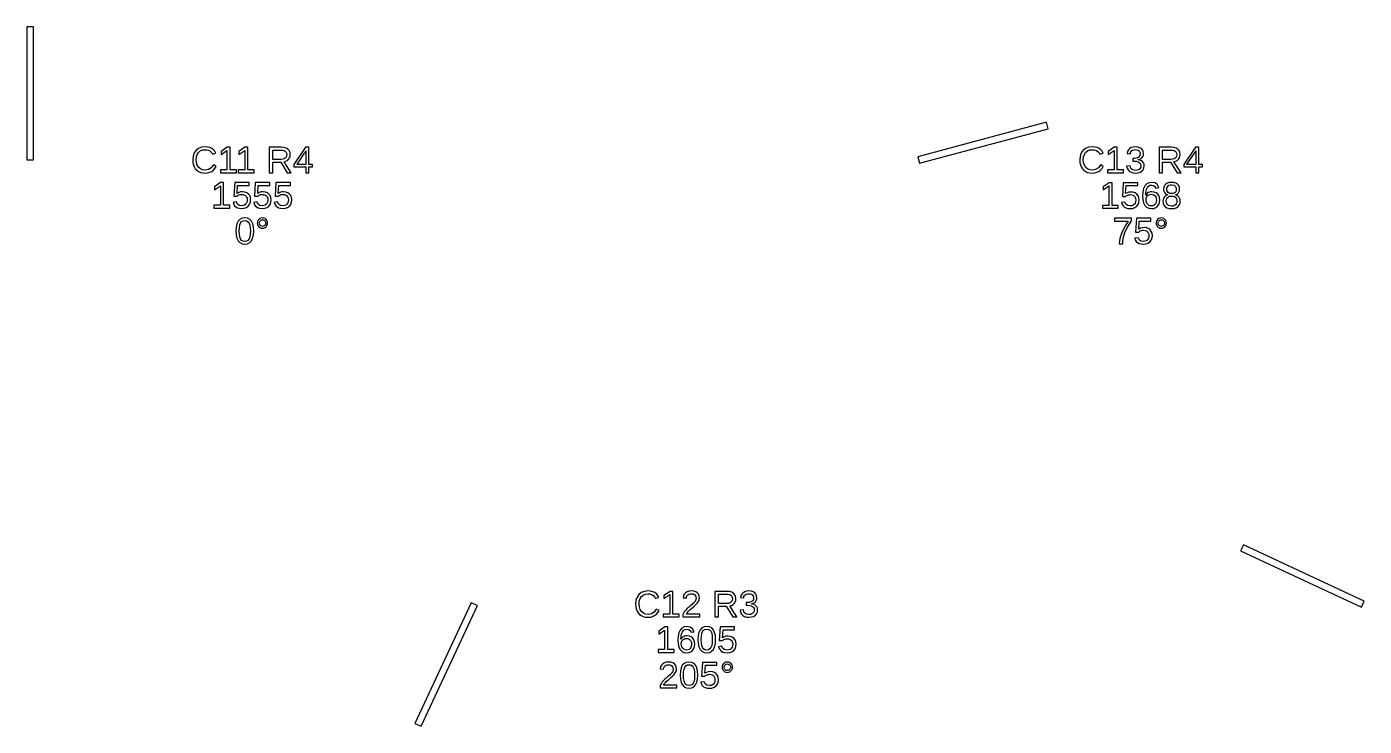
# Model space of a CAD drawing. Extents: x 195 to 2890, y 70 to 1529.
# Drawn here: x 1223.2 to 1524.3, y 272.5 to 430 of the extents above; entities that cross this region are included whole.
import ezdxf

# ---------------------------------------------------------------- set-up
doc = ezdxf.new("R2010")
doc.units = 0
doc.layers.get('0').update_dxf_attribs({"linetype": 'CONTINUOUS'})

msp = doc.modelspace()

# ---------------------------------------------------------------- linework, layer by layer
for points in [[(1224.75, 430), (1223.25, 430), (1223.25, 400), (1224.75, 400)], [(1453.17, 407.04), (1452.78, 408.489), (1423.81, 400.724), (1424.19, 399.276)], [(1263.94, 397.093), (1264.44, 397.222), (1264.89, 397.437), (1265.28, 397.734), (1265.61, 398.109), (1265.88, 398.564), (1265.25, 398.881), (1264.78, 398.219), (1264.17, 397.821), (1263.44, 397.689), (1262.85, 397.76), (1262.36, 397.974), (1261.95, 398.33), (1261.64, 398.803), (1261.46, 399.368), (1261.39, 400.024), (1261.45, 400.685), (1261.63, 401.244), (1261.92, 401.703), (1262.32, 402.043), (1262.82, 402.247), (1263.4, 402.315), (1263.79, 402.286), (1264.14, 402.198), (1264.45, 402.051), (1264.72, 401.848), (1264.93, 401.593), (1265.09, 401.286), (1265.83, 401.53), (1265.6, 401.961), (1265.3, 402.315), (1264.93, 402.592), (1264.48, 402.791), (1263.97, 402.91), (1263.4, 402.95), (1262.59, 402.863), (1261.9, 402.604), (1261.35, 402.173), (1260.93, 401.589), (1260.69, 400.873), (1260.6, 400.024), (1260.64, 399.441), (1260.75, 398.913), (1260.94, 398.44), (1261.19, 398.028), (1261.51, 397.685), (1261.9, 397.41), (1262.35, 397.21), (1262.85, 397.09), (1263.4, 397.05)], [(1270.43, 397.754), (1269.03, 397.754), (1269.03, 402.864), (1268.36, 402.864), (1267, 401.933), (1267, 401.241), (1268.3, 402.165), (1268.3, 397.754), (1266.83, 397.754), (1266.83, 397.132), (1270.43, 397.132)], [(1274.44, 397.754), (1273.05, 397.754), (1273.05, 402.864), (1272.37, 402.864), (1271.02, 401.933), (1271.02, 401.241), (1272.31, 402.165), (1272.31, 397.754), (1270.85, 397.754), (1270.85, 397.132), (1274.44, 397.132)], [(1278.63, 399.512), (1280.41, 399.512), (1281.9, 397.132), (1282.8, 397.132), (1281.17, 399.601), (1281.57, 399.713), (1281.92, 399.896), (1282.2, 400.151), (1282.4, 400.463), (1282.53, 400.821), (1282.57, 401.225), (1282.51, 401.702), (1282.33, 402.104), (1282.04, 402.431), (1281.64, 402.672), (1281.14, 402.816), (1280.55, 402.864), (1277.85, 402.864), (1277.85, 397.132), (1278.63, 397.132)], [(1278.63, 400.126), (1278.63, 402.242), (1280.47, 402.242), (1280.86, 402.213), (1281.19, 402.125), (1281.45, 401.979), (1281.64, 401.778), (1281.75, 401.524), (1281.79, 401.217), (1281.75, 400.898), (1281.64, 400.63), (1281.45, 400.413), (1281.2, 400.254), (1280.88, 400.158), (1280.5, 400.126)], [(1286.77, 398.429), (1287.57, 398.429), (1287.57, 399.007), (1286.77, 399.007), (1286.77, 402.864), (1286, 402.864), (1283.37, 398.999), (1283.37, 398.429), (1286.08, 398.429), (1286.08, 397.132), (1286.77, 397.132)], [(1284.05, 399.007), (1284.12, 399.089), (1284.34, 399.39), (1285.8, 401.554), (1285.85, 401.618), (1285.9, 401.708), (1285.96, 401.823), (1286.02, 401.932), (1286.06, 402.004), (1286.08, 402.038), (1286.08, 399.007)], [(1463.63, 397.093), (1464.13, 397.222), (1464.58, 397.437), (1464.97, 397.734), (1465.3, 398.109), (1465.57, 398.564), (1464.94, 398.881), (1464.47, 398.219), (1463.86, 397.821), (1463.13, 397.689), (1462.54, 397.76), (1462.05, 397.974), (1461.64, 398.33), (1461.33, 398.803), (1461.15, 399.368), (1461.08, 400.024), (1461.14, 400.685), (1461.32, 401.244), (1461.61, 401.703), (1462.01, 402.043), (1462.51, 402.247), (1463.09, 402.315), (1463.48, 402.286), (1463.83, 402.198), (1464.14, 402.051), (1464.41, 401.848), (1464.62, 401.593), (1464.78, 401.286), (1465.52, 401.53), (1465.29, 401.961), (1464.99, 402.315), (1464.62, 402.592), (1464.17, 402.791), (1463.66, 402.91), (1463.09, 402.95), (1462.28, 402.863), (1461.59, 402.604), (1461.04, 402.173), (1460.62, 401.589), (1460.38, 400.873), (1460.3, 400.024), (1460.33, 399.441), (1460.44, 398.913), (1460.63, 398.44), (1460.88, 398.028), (1461.2, 397.685), (1461.59, 397.41), (1462.04, 397.21), (1462.54, 397.09), (1463.09, 397.05)], [(1470.12, 397.754), (1468.72, 397.754), (1468.72, 402.864), (1468.05, 402.864), (1466.69, 401.933), (1466.69, 401.241), (1467.99, 402.165), (1467.99, 397.754), (1466.53, 397.754), (1466.53, 397.132), (1470.12, 397.132)], [(1473.42, 397.099), (1473.9, 397.244), (1474.29, 397.486), (1474.57, 397.816), (1474.74, 398.225), (1474.79, 398.714), (1474.75, 399.06), (1474.63, 399.363), (1474.44, 399.626), (1474.16, 399.835), (1473.83, 399.978), (1473.43, 400.057), (1473.43, 400.073), (1473.79, 400.179), (1474.09, 400.335), (1474.33, 400.539), (1474.5, 400.791), (1474.6, 401.089), (1474.63, 401.432), (1474.58, 401.875), (1474.42, 402.247), (1474.16, 402.549), (1473.8, 402.772), (1473.35, 402.905), (1472.82, 402.95), (1472.32, 402.906), (1471.89, 402.774), (1471.52, 402.555), (1471.24, 402.258), (1471.04, 401.892), (1470.94, 401.457), (1471.68, 401.4), (1471.74, 401.678), (1471.85, 401.911), (1472.02, 402.099), (1472.24, 402.237), (1472.51, 402.32), (1472.81, 402.348), (1473.13, 402.318), (1473.4, 402.229), (1473.61, 402.081), (1473.76, 401.882), (1473.85, 401.64), (1473.88, 401.355), (1473.84, 401.068), (1473.73, 400.826), (1473.55, 400.629), (1473.3, 400.483), (1472.99, 400.395), (1472.62, 400.366), (1472.22, 400.366), (1472.22, 399.731), (1472.63, 399.731), (1473.05, 399.702), (1473.4, 399.615), (1473.67, 399.469), (1473.87, 399.271), (1473.99, 399.028), (1474.03, 398.739), (1474, 398.41), (1473.89, 398.14), (1473.72, 397.929), (1473.48, 397.778), (1473.19, 397.687), (1472.85, 397.656), (1472.22, 397.769), (1471.8, 398.108), (1471.6, 398.674), (1470.84, 398.604), (1470.95, 398.134), (1471.16, 397.746), (1471.46, 397.443), (1471.84, 397.225), (1472.31, 397.094), (1472.85, 397.05)], [(1478.94, 399.512), (1480.72, 399.512), (1482.21, 397.132), (1483.11, 397.132), (1481.48, 399.601), (1481.88, 399.713), (1482.23, 399.896), (1482.51, 400.151), (1482.71, 400.463), (1482.84, 400.821), (1482.88, 401.225), (1482.82, 401.702), (1482.64, 402.104), (1482.35, 402.431), (1481.95, 402.672), (1481.45, 402.816), (1480.86, 402.864), (1478.16, 402.864), (1478.16, 397.132), (1478.94, 397.132)], [(1478.94, 400.126), (1478.94, 402.242), (1480.78, 402.242), (1481.17, 402.213), (1481.5, 402.125), (1481.76, 401.979), (1481.95, 401.778), (1482.06, 401.524), (1482.1, 401.217), (1482.06, 400.898), (1481.95, 400.63), (1481.76, 400.413), (1481.51, 400.254), (1481.19, 400.158), (1480.81, 400.126)], [(1487.08, 398.429), (1487.88, 398.429), (1487.88, 399.007), (1487.08, 399.007), (1487.08, 402.864), (1486.31, 402.864), (1483.68, 398.999), (1483.68, 398.429), (1486.39, 398.429), (1486.39, 397.132), (1487.08, 397.132)], [(1484.36, 399.007), (1484.42, 399.089), (1484.64, 399.39), (1486.11, 401.554), (1486.15, 401.618), (1486.21, 401.708), (1486.27, 401.823), (1486.33, 401.932), (1486.37, 402.004), (1486.39, 402.038), (1486.39, 399.007)], [(1268.96, 389.798), (1267.56, 389.798), (1267.56, 394.909), (1266.89, 394.909), (1265.53, 393.977), (1265.53, 393.285), (1266.83, 394.209), (1266.83, 389.798), (1265.37, 389.798), (1265.37, 389.176), (1268.96, 389.176)], [(1272.21, 389.152), (1272.7, 389.326), (1273.11, 389.615), (1273.41, 390.005), (1273.59, 390.481), (1273.65, 391.043), (1273.59, 391.541), (1273.43, 391.973), (1273.15, 392.337), (1272.77, 392.613), (1272.32, 392.778), (1271.8, 392.833), (1271.35, 392.793), (1270.96, 392.671), (1270.61, 392.467), (1270.72, 394.286), (1273.32, 394.286), (1273.32, 394.909), (1270.06, 394.909), (1269.87, 391.824), (1270.58, 391.824), (1270.75, 391.959), (1270.92, 392.065), (1271.09, 392.142), (1271.27, 392.194), (1271.45, 392.225), (1271.65, 392.235), (1272, 392.198), (1272.3, 392.087), (1272.55, 391.902), (1272.74, 391.656), (1272.85, 391.365), (1272.89, 391.027), (1272.85, 390.642), (1272.74, 390.315), (1272.56, 390.048), (1272.3, 389.851), (1272, 389.732), (1271.63, 389.692), (1271.07, 389.787), (1270.68, 390.07), (1270.44, 390.543), (1269.7, 390.457), (1269.83, 390.05), (1270.03, 389.712), (1270.32, 389.444), (1270.68, 389.25), (1271.12, 389.133), (1271.62, 389.094)], [(1276.84, 389.152), (1277.34, 389.326), (1277.75, 389.615), (1278.04, 390.005), (1278.22, 390.481), (1278.28, 391.043), (1278.23, 391.541), (1278.06, 391.973), (1277.78, 392.337), (1277.41, 392.613), (1276.96, 392.778), (1276.43, 392.833), (1275.99, 392.793), (1275.59, 392.671), (1275.25, 392.467), (1275.36, 394.286), (1277.95, 394.286), (1277.95, 394.909), (1274.69, 394.909), (1274.5, 391.824), (1275.22, 391.824), (1275.39, 391.959), (1275.56, 392.065), (1275.73, 392.142), (1275.9, 392.194), (1276.09, 392.225), (1276.28, 392.235), (1276.64, 392.198), (1276.94, 392.087), (1277.19, 391.902), (1277.37, 391.656), (1277.49, 391.365), (1277.52, 391.027), (1277.49, 390.642), (1277.38, 390.315), (1277.19, 390.048), (1276.94, 389.851), (1276.63, 389.732), (1276.27, 389.692), (1275.71, 389.787), (1275.31, 390.07), (1275.07, 390.543), (1274.33, 390.457), (1274.46, 390.05), (1274.67, 389.712), (1274.96, 389.444), (1275.32, 389.25), (1275.75, 389.133), (1276.25, 389.094)], [(1281.48, 389.152), (1281.97, 389.326), (1282.38, 389.615), (1282.68, 390.005), (1282.86, 390.481), (1282.92, 391.043), (1282.86, 391.541), (1282.7, 391.973), (1282.42, 392.337), (1282.04, 392.613), (1281.59, 392.778), (1281.07, 392.833), (1280.62, 392.793), (1280.23, 392.671), (1279.88, 392.467), (1279.99, 394.286), (1282.59, 394.286), (1282.59, 394.909), (1279.33, 394.909), (1279.14, 391.824), (1279.85, 391.824), (1280.02, 391.959), (1280.19, 392.065), (1280.36, 392.142), (1280.54, 392.194), (1280.72, 392.225), (1280.92, 392.235), (1281.27, 392.198), (1281.57, 392.087), (1281.82, 391.902), (1282.01, 391.656), (1282.12, 391.365), (1282.16, 391.027), (1282.12, 390.642), (1282.01, 390.315), (1281.82, 390.048), (1281.57, 389.851), (1281.27, 389.732), (1280.9, 389.692), (1280.34, 389.787), (1279.94, 390.07), (1279.71, 390.543), (1278.97, 390.457), (1279.1, 390.05), (1279.3, 389.712), (1279.59, 389.444), (1279.95, 389.25), (1280.38, 389.133), (1280.88, 389.094)], [(1468.96, 389.754), (1467.56, 389.754), (1467.56, 394.864), (1466.89, 394.864), (1465.53, 393.933), (1465.53, 393.241), (1466.83, 394.165), (1466.83, 389.754), (1465.37, 389.754), (1465.37, 389.132), (1468.96, 389.132)], [(1472.21, 389.108), (1472.7, 389.282), (1473.11, 389.571), (1473.41, 389.961), (1473.59, 390.437), (1473.65, 390.999), (1473.59, 391.497), (1473.43, 391.929), (1473.15, 392.293), (1472.77, 392.569), (1472.32, 392.734), (1471.8, 392.789), (1471.35, 392.749), (1470.96, 392.627), (1470.61, 392.423), (1470.72, 394.242), (1473.32, 394.242), (1473.32, 394.864), (1470.06, 394.864), (1469.87, 391.78), (1470.58, 391.78), (1470.75, 391.915), (1470.92, 392.021), (1471.09, 392.098), (1471.27, 392.15), (1471.45, 392.181), (1471.65, 392.191), (1472, 392.154), (1472.3, 392.043), (1472.55, 391.858), (1472.74, 391.612), (1472.85, 391.321), (1472.89, 390.983), (1472.85, 390.597), (1472.74, 390.271), (1472.56, 390.004), (1472.3, 389.806), (1472, 389.688), (1471.63, 389.648), (1471.07, 389.743), (1470.68, 390.026), (1470.44, 390.499), (1469.7, 390.413), (1469.83, 390.006), (1470.03, 389.668), (1470.32, 389.4), (1470.68, 389.206), (1471.12, 389.089), (1471.62, 389.05)], [(1476.95, 389.108), (1477.41, 389.283), (1477.78, 389.575), (1478.05, 389.967), (1478.21, 390.445), (1478.27, 391.007), (1478.22, 391.528), (1478.06, 391.973), (1477.8, 392.342), (1477.46, 392.618), (1477.04, 392.783), (1476.54, 392.838), (1476.24, 392.817), (1475.97, 392.752), (1475.71, 392.645), (1475.49, 392.496), (1475.3, 392.309), (1475.15, 392.081), (1475.19, 392.761), (1475.3, 393.325), (1475.5, 393.772), (1475.76, 394.096), (1476.08, 394.291), (1476.47, 394.356), (1476.89, 394.278), (1477.21, 394.045), (1477.41, 393.656), (1478.11, 393.782), (1477.78, 394.431), (1477.23, 394.82), (1476.47, 394.95), (1475.87, 394.861), (1475.36, 394.595), (1474.96, 394.152), (1474.66, 393.544), (1474.48, 392.782), (1474.42, 391.866), (1474.48, 391.022), (1474.65, 390.323), (1474.94, 389.77), (1475.33, 389.37), (1475.82, 389.13), (1476.42, 389.05)], [(1481.53, 389.099), (1482.02, 389.247), (1482.4, 389.494), (1482.68, 389.828), (1482.85, 390.24), (1482.91, 390.731), (1482.87, 391.087), (1482.77, 391.401), (1482.6, 391.672), (1482.37, 391.892), (1482.09, 392.047), (1481.75, 392.138), (1481.75, 392.155), (1482.04, 392.247), (1482.29, 392.401), (1482.49, 392.614), (1482.64, 392.873), (1482.73, 393.159), (1482.76, 393.473), (1482.71, 393.895), (1482.55, 394.254), (1482.27, 394.551), (1481.91, 394.773), (1481.46, 394.906), (1480.94, 394.95), (1480.42, 394.905), (1479.99, 394.769), (1479.62, 394.543), (1479.35, 394.244), (1479.19, 393.89), (1479.13, 393.481), (1479.16, 393.167), (1479.25, 392.881), (1479.4, 392.623), (1479.6, 392.407), (1479.85, 392.248), (1480.14, 392.146), (1480.14, 392.13), (1479.83, 392.043), (1479.55, 391.888), (1479.32, 391.666), (1479.14, 391.391), (1479.03, 391.077), (1479, 390.722), (1479.05, 390.229), (1479.23, 389.816), (1479.52, 389.486), (1479.91, 389.244), (1480.39, 389.099), (1480.95, 389.05)], [(1480.63, 392.452), (1480.37, 392.538), (1480.16, 392.681), (1480, 392.88), (1479.91, 393.13), (1479.88, 393.432), (1479.91, 393.728), (1480, 393.971), (1480.15, 394.16), (1480.36, 394.296), (1480.62, 394.377), (1480.94, 394.405), (1481.53, 394.297), (1481.89, 393.972), (1482, 393.432), (1481.97, 393.11), (1481.88, 392.853), (1481.73, 392.661), (1481.53, 392.529), (1481.26, 392.45), (1480.95, 392.423)], [(1476.07, 389.687), (1475.79, 389.828), (1475.55, 390.063), (1475.37, 390.372), (1475.26, 390.734), (1475.22, 391.15), (1475.26, 391.474), (1475.36, 391.749), (1475.54, 391.974), (1475.77, 392.14), (1476.05, 392.239), (1476.37, 392.273), (1476.7, 392.235), (1476.99, 392.122), (1477.22, 391.935), (1477.39, 391.678), (1477.49, 391.358), (1477.52, 390.975), (1477.49, 390.589), (1477.39, 390.263), (1477.22, 389.996), (1477, 389.798), (1476.72, 389.68), (1476.39, 389.64)], [(1480.29, 389.731), (1479.89, 390.126), (1479.75, 390.783), (1479.79, 391.098), (1479.89, 391.365), (1480.07, 391.583), (1480.3, 391.745), (1480.59, 391.842), (1480.94, 391.874), (1481.29, 391.844), (1481.59, 391.754), (1481.83, 391.603), (1482, 391.394), (1482.11, 391.126), (1482.15, 390.8), (1482.11, 390.42), (1482.02, 390.115), (1481.85, 389.886), (1481.62, 389.727), (1481.33, 389.631), (1480.96, 389.599)], [(1272.93, 381.134), (1273.43, 381.387), (1273.82, 381.807), (1274.1, 382.387), (1274.27, 383.118), (1274.33, 384), (1274.27, 384.894), (1274.11, 385.629), (1273.84, 386.205), (1273.46, 386.619), (1272.96, 386.867), (1272.35, 386.95), (1271.72, 386.868), (1271.21, 386.623), (1270.82, 386.213), (1270.56, 385.64), (1270.4, 384.902), (1270.34, 384), (1270.4, 383.114), (1270.56, 382.382), (1270.84, 381.803), (1271.22, 381.385), (1271.72, 381.134), (1272.32, 381.05)], [(1271.94, 381.711), (1271.62, 381.9), (1271.38, 382.214), (1271.22, 382.664), (1271.12, 383.259), (1271.08, 384), (1271.12, 384.759), (1271.21, 385.362), (1271.38, 385.806), (1271.62, 386.112), (1271.94, 386.295), (1272.35, 386.356), (1272.75, 386.294), (1273.06, 386.108), (1273.29, 385.798), (1273.45, 385.351), (1273.55, 384.751), (1273.58, 384), (1273.55, 383.271), (1273.45, 382.68), (1273.28, 382.226), (1273.04, 381.905), (1272.72, 381.712), (1272.33, 381.648)], [(1276.62, 384.668), (1276.89, 384.781), (1277.14, 384.968), (1277.33, 385.21), (1277.44, 385.484), (1277.48, 385.79), (1277.45, 386.097), (1277.33, 386.371), (1277.14, 386.612), (1276.9, 386.8), (1276.62, 386.912), (1276.32, 386.95), (1276.01, 386.912), (1275.73, 386.798), (1275.49, 386.608), (1275.3, 386.365), (1275.19, 386.093), (1275.15, 385.79), (1275.19, 385.488), (1275.3, 385.215), (1275.49, 384.972), (1275.74, 384.783), (1276.01, 384.669), (1276.32, 384.631)], [(1276.13, 385.082), (1275.96, 385.154), (1275.8, 385.274), (1275.69, 385.427), (1275.61, 385.599), (1275.59, 385.79), (1275.61, 385.981), (1275.68, 386.154), (1275.8, 386.307), (1275.95, 386.427), (1276.12, 386.499), (1276.32, 386.523), (1276.51, 386.499), (1276.68, 386.429), (1276.83, 386.311), (1276.95, 386.159), (1277.02, 385.986), (1277.04, 385.79), (1277.02, 385.597), (1276.95, 385.424), (1276.83, 385.271), (1276.68, 385.153), (1276.51, 385.082), (1276.32, 385.058)], [(1469.97, 381.655), (1470.03, 382.166), (1470.13, 382.665), (1470.27, 383.161), (1470.45, 383.662), (1470.67, 384.167), (1470.97, 384.739), (1471.39, 385.44), (1471.91, 386.27), (1471.91, 386.864), (1468.13, 386.864), (1468.13, 386.242), (1471.21, 386.242), (1470.55, 385.228), (1470.03, 384.295), (1469.65, 383.445), (1469.39, 382.648), (1469.24, 381.877), (1469.18, 381.132), (1469.95, 381.132)], [(1475.17, 381.108), (1475.67, 381.282), (1476.08, 381.571), (1476.38, 381.961), (1476.56, 382.437), (1476.62, 382.999), (1476.56, 383.497), (1476.39, 383.929), (1476.12, 384.293), (1475.74, 384.569), (1475.29, 384.734), (1474.77, 384.789), (1474.32, 384.749), (1473.93, 384.627), (1473.58, 384.423), (1473.69, 386.242), (1476.28, 386.242), (1476.28, 386.864), (1473.03, 386.864), (1472.83, 383.78), (1473.55, 383.78), (1473.72, 383.915), (1473.89, 384.021), (1474.06, 384.098), (1474.24, 384.15), (1474.42, 384.181), (1474.62, 384.191), (1474.97, 384.154), (1475.27, 384.043), (1475.52, 383.858), (1475.71, 383.612), (1475.82, 383.321), (1475.86, 382.983), (1475.82, 382.597), (1475.71, 382.271), (1475.52, 382.004), (1475.27, 381.806), (1474.96, 381.688), (1474.6, 381.648), (1474.04, 381.743), (1473.64, 382.026), (1473.41, 382.499), (1472.67, 382.413), (1472.79, 382.006), (1473, 381.668), (1473.29, 381.4), (1473.65, 381.206), (1474.08, 381.089), (1474.58, 381.05)], [(1478.94, 384.668), (1479.21, 384.781), (1479.46, 384.968), (1479.65, 385.21), (1479.76, 385.484), (1479.8, 385.79), (1479.76, 386.097), (1479.65, 386.371), (1479.46, 386.612), (1479.22, 386.8), (1478.94, 386.912), (1478.63, 386.95), (1478.32, 386.912), (1478.05, 386.798), (1477.8, 386.608), (1477.62, 386.365), (1477.5, 386.093), (1477.46, 385.79), (1477.5, 385.488), (1477.62, 385.215), (1477.81, 384.972), (1478.05, 384.783), (1478.33, 384.669), (1478.63, 384.631)], [(1478.44, 385.082), (1478.27, 385.154), (1478.12, 385.274), (1478, 385.427), (1477.93, 385.599), (1477.91, 385.79), (1477.93, 385.981), (1478, 386.154), (1478.12, 386.307), (1478.27, 386.427), (1478.44, 386.499), (1478.63, 386.523), (1478.83, 386.499), (1479, 386.429), (1479.15, 386.311), (1479.26, 386.159), (1479.33, 385.986), (1479.36, 385.79), (1479.33, 385.597), (1479.26, 385.424), (1479.15, 385.271), (1478.99, 385.153), (1478.82, 385.082), (1478.63, 385.058)], [(1524.32, 300.68), (1497.13, 313.358), (1496.49, 311.999), (1523.68, 299.32)], [(1363.63, 297.093), (1364.13, 297.222), (1364.58, 297.437), (1364.97, 297.734), (1365.3, 298.109), (1365.57, 298.564), (1364.94, 298.881), (1364.47, 298.219), (1363.86, 297.821), (1363.13, 297.689), (1362.54, 297.76), (1362.05, 297.974), (1361.64, 298.33), (1361.33, 298.803), (1361.15, 299.368), (1361.08, 300.024), (1361.14, 300.685), (1361.32, 301.244), (1361.61, 301.703), (1362.01, 302.043), (1362.51, 302.247), (1363.09, 302.315), (1363.48, 302.286), (1363.83, 302.198), (1364.14, 302.051), (1364.41, 301.848), (1364.62, 301.593), (1364.78, 301.286), (1365.52, 301.53), (1365.29, 301.961), (1364.99, 302.315), (1364.62, 302.592), (1364.17, 302.791), (1363.66, 302.91), (1363.09, 302.95), (1362.28, 302.863), (1361.59, 302.604), (1361.04, 302.173), (1360.62, 301.589), (1360.38, 300.873), (1360.3, 300.024), (1360.33, 299.441), (1360.44, 298.913), (1360.63, 298.44), (1360.88, 298.028), (1361.2, 297.685), (1361.59, 297.41), (1362.04, 297.21), (1362.54, 297.09), (1363.09, 297.05)], [(1370.12, 297.754), (1368.72, 297.754), (1368.72, 302.864), (1368.05, 302.864), (1366.69, 301.933), (1366.69, 301.241), (1367.99, 302.165), (1367.99, 297.754), (1366.53, 297.754), (1366.53, 297.132), (1370.12, 297.132)], [(1374.74, 297.754), (1371.75, 297.754), (1371.85, 297.946), (1371.98, 298.144), (1372.15, 298.346), (1372.35, 298.559), (1372.6, 298.789), (1372.89, 299.036), (1373.4, 299.457), (1373.78, 299.797), (1374.04, 300.057), (1374.23, 300.277), (1374.38, 300.496), (1374.5, 300.716), (1374.58, 300.936), (1374.63, 301.157), (1374.65, 301.379), (1374.6, 301.843), (1374.44, 302.23), (1374.18, 302.541), (1373.83, 302.768), (1373.39, 302.904), (1372.85, 302.95), (1372.36, 302.905), (1371.93, 302.769), (1371.56, 302.543), (1371.27, 302.24), (1371.08, 301.876), (1370.98, 301.448), (1371.73, 301.379), (1371.79, 301.663), (1371.91, 301.901), (1372.08, 302.093), (1372.3, 302.235), (1372.56, 302.319), (1372.85, 302.348), (1373.16, 302.319), (1373.41, 302.232), (1373.62, 302.087), (1373.78, 301.89), (1373.87, 301.646), (1373.9, 301.355), (1373.88, 301.13), (1373.83, 300.921), (1373.74, 300.728), (1373.62, 300.547), (1373.48, 300.37), (1373.32, 300.199), (1373.14, 300.031), (1372.94, 299.863), (1372.73, 299.695), (1372.52, 299.522), (1372.3, 299.34), (1372.08, 299.148), (1371.86, 298.943), (1371.65, 298.724), (1371.45, 298.488), (1371.26, 298.233), (1371.09, 297.953), (1370.94, 297.648), (1370.94, 297.132), (1374.74, 297.132)], [(1378.94, 299.512), (1380.72, 299.512), (1382.21, 297.132), (1383.11, 297.132), (1381.48, 299.601), (1381.88, 299.713), (1382.23, 299.896), (1382.51, 300.151), (1382.71, 300.463), (1382.84, 300.821), (1382.88, 301.225), (1382.82, 301.702), (1382.64, 302.104), (1382.35, 302.431), (1381.95, 302.672), (1381.45, 302.816), (1380.86, 302.864), (1378.16, 302.864), (1378.16, 297.132), (1378.94, 297.132)], [(1378.94, 300.126), (1378.94, 302.242), (1380.78, 302.242), (1381.17, 302.213), (1381.5, 302.125), (1381.76, 301.979), (1381.95, 301.778), (1382.06, 301.524), (1382.1, 301.217), (1382.06, 300.898), (1381.95, 300.63), (1381.76, 300.413), (1381.51, 300.254), (1381.19, 300.158), (1380.81, 300.126)], [(1386.39, 297.099), (1386.87, 297.244), (1387.26, 297.486), (1387.54, 297.816), (1387.71, 298.225), (1387.76, 298.714), (1387.72, 299.06), (1387.6, 299.363), (1387.4, 299.626), (1387.13, 299.835), (1386.8, 299.978), (1386.4, 300.057), (1386.4, 300.073), (1386.76, 300.179), (1387.06, 300.335), (1387.3, 300.539), (1387.47, 300.791), (1387.57, 301.089), (1387.6, 301.432), (1387.55, 301.875), (1387.39, 302.247), (1387.12, 302.549), (1386.76, 302.772), (1386.32, 302.905), (1385.78, 302.95), (1385.29, 302.906), (1384.86, 302.774), (1384.49, 302.555), (1384.2, 302.258), (1384.01, 301.892), (1383.91, 301.457), (1384.64, 301.4), (1384.7, 301.678), (1384.82, 301.911), (1384.99, 302.099), (1385.21, 302.237), (1385.47, 302.32), (1385.78, 302.348), (1386.1, 302.318), (1386.37, 302.229), (1386.58, 302.081), (1386.73, 301.882), (1386.82, 301.64), (1386.85, 301.355), (1386.81, 301.068), (1386.7, 300.826), (1386.52, 300.629), (1386.27, 300.483), (1385.96, 300.395), (1385.58, 300.366), (1385.19, 300.366), (1385.19, 299.731), (1385.6, 299.731), (1386.02, 299.702), (1386.36, 299.615), (1386.64, 299.469), (1386.84, 299.271), (1386.96, 299.028), (1387, 298.739), (1386.97, 298.41), (1386.86, 298.14), (1386.68, 297.929), (1386.45, 297.778), (1386.16, 297.687), (1385.82, 297.656), (1385.19, 297.769), (1384.77, 298.108), (1384.57, 298.674), (1383.81, 298.604), (1383.92, 298.134), (1384.13, 297.746), (1384.43, 297.443), (1384.81, 297.225), (1385.27, 297.094), (1385.82, 297.05)], [(1324.68, 299.683), (1323.32, 300.317), (1310.64, 273.128), (1312, 272.494)], [(1368.96, 289.754), (1367.56, 289.754), (1367.56, 294.864), (1366.89, 294.864), (1365.53, 293.933), (1365.53, 293.241), (1366.83, 294.165), (1366.83, 289.754), (1365.37, 289.754), (1365.37, 289.132), (1368.96, 289.132)], [(1372.32, 289.108), (1372.77, 289.283), (1373.14, 289.575), (1373.41, 289.967), (1373.58, 290.445), (1373.63, 291.007), (1373.58, 291.528), (1373.43, 291.973), (1373.17, 292.342), (1372.82, 292.618), (1372.4, 292.783), (1371.91, 292.838), (1371.61, 292.817), (1371.33, 292.752), (1371.08, 292.645), (1370.86, 292.496), (1370.67, 292.309), (1370.52, 292.081), (1370.56, 292.761), (1370.67, 293.325), (1370.86, 293.772), (1371.12, 294.096), (1371.44, 294.291), (1371.83, 294.356), (1372.26, 294.278), (1372.57, 294.045), (1372.78, 293.656), (1373.47, 293.782), (1373.14, 294.431), (1372.6, 294.82), (1371.84, 294.95), (1371.23, 294.861), (1370.73, 294.595), (1370.32, 294.152), (1370.03, 293.544), (1369.85, 292.782), (1369.79, 291.866), (1369.85, 291.022), (1370.02, 290.323), (1370.3, 289.77), (1370.69, 289.37), (1371.19, 289.13), (1371.78, 289.05)], [(1371.44, 289.687), (1371.16, 289.828), (1370.92, 290.063), (1370.74, 290.372), (1370.63, 290.734), (1370.59, 291.15), (1370.63, 291.474), (1370.73, 291.749), (1370.91, 291.974), (1371.14, 292.14), (1371.41, 292.239), (1371.73, 292.273), (1372.07, 292.235), (1372.35, 292.122), (1372.58, 291.935), (1372.75, 291.678), (1372.86, 291.358), (1372.89, 290.975), (1372.86, 290.589), (1372.76, 290.263), (1372.59, 289.996), (1372.36, 289.798), (1372.09, 289.68), (1371.76, 289.64)], [(1376.91, 289.134), (1377.41, 289.387), (1377.8, 289.807), (1378.08, 290.387), (1378.25, 291.118), (1378.31, 292), (1378.26, 292.894), (1378.09, 293.629), (1377.83, 294.205), (1377.45, 294.619), (1376.95, 294.867), (1376.33, 294.95), (1375.7, 294.868), (1375.19, 294.623), (1374.81, 294.213), (1374.54, 293.64), (1374.38, 292.902), (1374.33, 292), (1374.38, 291.114), (1374.55, 290.382), (1374.82, 289.803), (1375.21, 289.385), (1375.7, 289.134), (1376.31, 289.05)], [(1375.92, 289.711), (1375.6, 289.9), (1375.37, 290.214), (1375.2, 290.664), (1375.1, 291.259), (1375.07, 292), (1375.1, 292.759), (1375.2, 293.362), (1375.36, 293.806), (1375.6, 294.112), (1375.92, 294.295), (1376.33, 294.356), (1376.73, 294.294), (1377.04, 294.108), (1377.28, 293.798), (1377.44, 293.351), (1377.53, 292.751), (1377.56, 292), (1377.53, 291.271), (1377.43, 290.68), (1377.26, 290.226), (1377.02, 289.905), (1376.71, 289.712), (1376.32, 289.648)], [(1381.48, 289.108), (1381.97, 289.282), (1382.38, 289.571), (1382.68, 289.961), (1382.86, 290.437), (1382.92, 290.999), (1382.86, 291.497), (1382.7, 291.929), (1382.42, 292.293), (1382.04, 292.569), (1381.59, 292.734), (1381.07, 292.789), (1380.62, 292.749), (1380.23, 292.627), (1379.88, 292.423), (1379.99, 294.242), (1382.59, 294.242), (1382.59, 294.864), (1379.33, 294.864), (1379.14, 291.78), (1379.85, 291.78), (1380.02, 291.915), (1380.19, 292.021), (1380.36, 292.098), (1380.54, 292.15), (1380.72, 292.181), (1380.92, 292.191), (1381.27, 292.154), (1381.57, 292.043), (1381.82, 291.858), (1382.01, 291.612), (1382.12, 291.321), (1382.16, 290.983), (1382.12, 290.597), (1382.01, 290.271), (1381.82, 290.004), (1381.57, 289.806), (1381.27, 289.688), (1380.9, 289.648), (1380.34, 289.743), (1379.94, 290.026), (1379.71, 290.499), (1378.97, 290.413), (1379.1, 290.006), (1379.3, 289.668), (1379.59, 289.4), (1379.95, 289.206), (1380.38, 289.089), (1380.88, 289.05)], [(1369.6, 281.754), (1366.61, 281.754), (1366.71, 281.946), (1366.84, 282.144), (1367.01, 282.346), (1367.21, 282.559), (1367.46, 282.789), (1367.75, 283.036), (1368.26, 283.457), (1368.64, 283.797), (1368.9, 284.057), (1369.09, 284.277), (1369.24, 284.496), (1369.36, 284.716), (1369.44, 284.936), (1369.49, 285.157), (1369.51, 285.379), (1369.46, 285.843), (1369.3, 286.23), (1369.04, 286.541), (1368.69, 286.768), (1368.24, 286.904), (1367.71, 286.95), (1367.21, 286.905), (1366.78, 286.769), (1366.42, 286.543), (1366.13, 286.24), (1365.93, 285.876), (1365.83, 285.448), (1366.58, 285.379), (1366.65, 285.663), (1366.76, 285.901), (1366.94, 286.093), (1367.16, 286.235), (1367.42, 286.319), (1367.71, 286.348), (1368.01, 286.319), (1368.27, 286.232), (1368.48, 286.087), (1368.63, 285.89), (1368.72, 285.646), (1368.75, 285.355), (1368.74, 285.13), (1368.68, 284.921), (1368.59, 284.728), (1368.48, 284.547), (1368.34, 284.37), (1368.17, 284.199), (1367.99, 284.031), (1367.8, 283.863), (1367.59, 283.695), (1367.37, 283.522), (1367.16, 283.34), (1366.94, 283.148), (1366.72, 282.943), (1366.51, 282.724), (1366.31, 282.488), (1366.12, 282.233), (1365.95, 281.953), (1365.8, 281.648), (1365.8, 281.132), (1369.6, 281.132)], [(1372.93, 281.134), (1373.43, 281.387), (1373.82, 281.807), (1374.1, 282.387), (1374.27, 283.118), (1374.33, 284), (1374.27, 284.894), (1374.11, 285.629), (1373.84, 286.205), (1373.46, 286.619), (1372.96, 286.867), (1372.35, 286.95), (1371.72, 286.868), (1371.21, 286.623), (1370.82, 286.213), (1370.56, 285.64), (1370.4, 284.902), (1370.34, 284), (1370.4, 283.114), (1370.56, 282.382), (1370.84, 281.803), (1371.22, 281.385), (1371.72, 281.134), (1372.32, 281.05)], [(1371.94, 281.711), (1371.62, 281.9), (1371.38, 282.214), (1371.22, 282.664), (1371.12, 283.259), (1371.08, 284), (1371.12, 284.759), (1371.21, 285.362), (1371.38, 285.806), (1371.62, 286.112), (1371.94, 286.295), (1372.35, 286.356), (1372.75, 286.294), (1373.06, 286.108), (1373.29, 285.798), (1373.45, 285.351), (1373.55, 284.751), (1373.58, 284), (1373.55, 283.271), (1373.45, 282.68), (1373.28, 282.226), (1373.04, 281.905), (1372.72, 281.712), (1372.33, 281.648)], [(1377.49, 281.108), (1377.99, 281.282), (1378.4, 281.571), (1378.7, 281.961), (1378.88, 282.437), (1378.94, 282.999), (1378.88, 283.497), (1378.71, 283.929), (1378.43, 284.293), (1378.06, 284.569), (1377.61, 284.734), (1377.08, 284.789), (1376.64, 284.749), (1376.24, 284.627), (1375.9, 284.423), (1376.01, 286.242), (1378.6, 286.242), (1378.6, 286.864), (1375.34, 286.864), (1375.15, 283.78), (1375.87, 283.78), (1376.04, 283.915), (1376.21, 284.021), (1376.38, 284.098), (1376.56, 284.15), (1376.74, 284.181), (1376.93, 284.191), (1377.29, 284.154), (1377.59, 284.043), (1377.84, 283.858), (1378.03, 283.612), (1378.14, 283.321), (1378.17, 282.983), (1378.14, 282.597), (1378.03, 282.271), (1377.84, 282.004), (1377.59, 281.806), (1377.28, 281.688), (1376.92, 281.648), (1376.36, 281.743), (1375.96, 282.026), (1375.73, 282.499), (1374.98, 282.413), (1375.11, 282.006), (1375.32, 281.668), (1375.61, 281.4), (1375.97, 281.206), (1376.4, 281.089), (1376.9, 281.05)], [(1381.25, 284.668), (1381.53, 284.781), (1381.77, 284.968), (1381.96, 285.21), (1382.08, 285.484), (1382.12, 285.79), (1382.08, 286.097), (1381.97, 286.371), (1381.78, 286.612), (1381.53, 286.8), (1381.26, 286.912), (1380.95, 286.95), (1380.64, 286.912), (1380.36, 286.798), (1380.12, 286.608), (1379.93, 286.365), (1379.82, 286.093), (1379.78, 285.79), (1379.82, 285.488), (1379.93, 285.215), (1380.13, 284.972), (1380.37, 284.783), (1380.64, 284.669), (1380.95, 284.631)], [(1380.76, 285.082), (1380.59, 285.154), (1380.44, 285.274), (1380.32, 285.427), (1380.25, 285.599), (1380.23, 285.79), (1380.25, 285.981), (1380.32, 286.154), (1380.44, 286.307), (1380.59, 286.427), (1380.76, 286.499), (1380.95, 286.523), (1381.14, 286.499), (1381.31, 286.429), (1381.46, 286.311), (1381.58, 286.159), (1381.65, 285.986), (1381.67, 285.79), (1381.65, 285.597), (1381.58, 285.424), (1381.46, 285.271), (1381.31, 285.153), (1381.14, 285.082), (1380.95, 285.058)]]:
    msp.add_lwpolyline(points, close=True)

doc.saveas('drawing.dxf')
